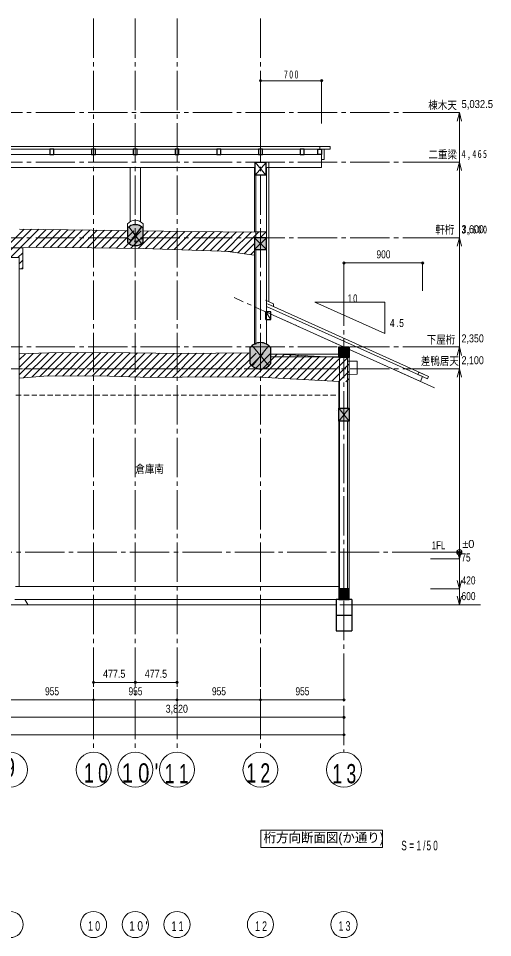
# Model space of a CAD drawing. Units: millimetres at full size, sheet at 1:50. Extents: x -10482 to 4200, y -3575 to 6947.
# Drawn here: x -1226 to 4200, y -3575 to 6947 of the extents above; entities that cross this region are included whole.
import ezdxf
from ezdxf.enums import TextEntityAlignment as Align

# ---------------------------------------------------------------- set-up
doc = ezdxf.new("R2010")
doc.units = ezdxf.units.MM
doc.header["$LTSCALE"] = 50
doc.header["$PDMODE"] = 32
doc.header["$PDSIZE"] = 25
doc.linetypes.add('CHAIN2', pattern=[12, 9, -1, 1, -1])
doc.linetypes.add('DASHED1', pattern=[1.8, 1.2, -0.6])
for name, color, linetype, lineweight in [('1-D_寸法', 4, 'Continuous', 9), ('1-E_文字', 4, 'Continuous', 9), ('1-F_補助線', 4, 'Continuous', 9), ('2-0_境界線', 253, 'CHAIN2', 9), ('2-1_工作物', 7, 'Continuous', 18), ('2-2_舗装', 3, 'Continuous', 25), ('2-3_植栽', 6, 'Continuous', 20), ('2-4_仕上げ', 5, 'Continuous', 15), ('2-C_ハッチ', 253, 'Continuous', 9), ('2-D_寸法', 4, 'Continuous', 9), ('2-E_文字', 3, 'Continuous', 9)]:
    doc.layers.add(name, color=color, linetype=linetype, lineweight=lineweight)
doc.layers.add('2-B_敷地外要素', color=8, linetype='Continuous')
doc.styles.add('ＭＳ ゴシック', font='')
doc.styles.add('ＭＳ Ｐゴシック', font='')
doc.styles.get('ＭＳ ゴシック').set_extended_font_data('MS Gothic')
doc.styles.get('ＭＳ Ｐゴシック').set_extended_font_data('MS PGothic')

# ---------------------------------------------------------------- blocks, each defined once
blk = doc.blocks.new('9')
at = {"layer": '1-E_文字'}
blk.add_circle((0.7, 21.53), 100, dxfattribs=at)
at = {"layer": '1-E_文字', "color": 3, "style": 'ＭＳ Ｐゴシック', "width": 0.75}
blk.add_text('9', height=110, dxfattribs=at).set_placement((-31.32, -53.47), align=Align.BOTTOM_LEFT)
blk = doc.blocks.new('10')
at = {"layer": '1-E_文字'}
blk.add_circle((-3.05, 21.53), 100, dxfattribs=at)
at = {"layer": '1-E_文字', "color": 3, "insert": (-57.57, -53.47), "char_height": 110, "attachment_point": 7, "style": 'ＭＳ Ｐゴシック'}
blk.add_mtext('\\T1.44;\\W0.7;10', dxfattribs=at)
blk = doc.blocks.new("10'")
at = {"layer": '1-E_文字'}
blk.add_circle((0.67, 3.71), 100, dxfattribs=at)
at = {"layer": '1-E_文字', "color": 3, "insert": (-76.34, -71.3), "char_height": 110, "attachment_point": 7, "style": 'ＭＳ Ｐゴシック'}
blk.add_mtext("\\T1.46;\\W0.8;10'", dxfattribs=at)
blk = doc.blocks.new('11s')
at = {"layer": '1-F_補助線'}
blk.add_circle((1.43, 77.07), 100, dxfattribs=at)
at = {"layer": '1-F_補助線', "color": 3, "insert": (-68.75, 0), "char_height": 110, "attachment_point": 7, "style": 'ＭＳ Ｐゴシック'}
blk.add_mtext('\\T1.44;\\W0.7;11', dxfattribs=at)
blk = doc.blocks.new('12')
at = {"layer": '1-E_文字'}
blk.add_circle((3.64, 21.04), 100, dxfattribs=at)
at = {"layer": '1-E_文字', "color": 3, "insert": (-77.65, -52.01), "char_height": 110, "attachment_point": 7, "style": 'ＭＳ Ｐゴシック'}
blk.add_mtext('\\T1.44;\\W0.7;12', dxfattribs=at)
blk = doc.blocks.new('13')
at = {"layer": '1-E_文字'}
blk.add_circle((-0.12, 22.55), 100, dxfattribs=at)
at = {"layer": '1-E_文字', "color": 3, "insert": (-66.38, -56.53), "char_height": 110, "attachment_point": 7, "style": 'ＭＳ Ｐゴシック'}
blk.add_mtext('\\T1.44;\\W0.7;13', dxfattribs=at)

msp = doc.modelspace()

# ---------------------------------------------------------------- hatches: boundary and pattern name
at = {"layer": '2-B_敷地外要素'}
for points in [[(201.32, 4544.89, 0.45142), (21.32, 4544.89)], [(21.32, 4386.14, 0.45142), (201.32, 4386.14)], [(1663.82, 3175.51, 0.5), (1423.82, 3175.51)], [(1423.82, 2995.51, 0.5), (1663.82, 2995.51)]]:
    msp.add_hatch(color=256, dxfattribs=at).paths.add_polyline_path(points)

# ---------------------------------------------------------------- linework, layer by layer
at = {"layer": '1-D_寸法'}
for p, q in [((-366.18, -653.48), (111.32, -653.48)), ((111.32, -653.48), (588.82, -653.48)), ((-1321.18, -853.48), (-366.18, -853.48)), ((-366.18, -853.48), (588.82, -853.48)), ((588.82, -853.48), (1543.82, -853.48)), ((1543.82, -853.48), (2498.82, -853.48)), ((-1321.18, -1053.48), (2498.82, -1053.48)), ((-8961.18, -1253.48), (2498.82, -1253.48))]:
    msp.add_line(p, q, dxfattribs=at)
at = {"layer": '2-0_境界線'}
for p, q in [((-366.18, 6946.79), (-366.18, -1453.48)), ((111.32, 6946.79), (111.32, -1453.48)), ((588.82, 6946.79), (588.82, -1453.48)), ((1543.82, 6946.79), (1543.82, -1453.48)), ((3621.48, 5868.01), (-10075.73, 5868.01)), ((3621.48, 5300.51), (-10075.73, 5300.51)), ((3621.48, 4435.51), (-10075.73, 4435.51)), ((2498.82, 3878.61), (2498.82, -1453.48)), ((3534.85, 2719.3), (1241.82, 3751.16)), ((3621.48, 3185.51), (-10075.73, 3185.51)), ((3621.48, 2935.51), (-10075.73, 2935.51)), ((3500.59, 835.51), (-10075.73, 835.51)), ((3500.59, 235.51), (-10009.19, 235.51))]:
    msp.add_line(p, q, dxfattribs=at)
at = {"layer": '2-1_工作物'}
for p, q in [((2408.82, 235.51), (-10482.16, 235.51)), ((2588.82, 235.51), (4060.71, 235.51))]:
    msp.add_line(p, q, dxfattribs=at)
at = {"layer": '2-2_舗装'}
for p, q in [((21.32, 4544.89), (21.32, 4386.14)), ((201.32, 4386.14), (201.32, 4544.89)), ((1603.82, 3498.26), (1603.82, 3588.26)), ((1663.82, 3588.26), (1603.82, 3588.26)), ((1663.82, 3498.26), (1663.82, 3588.26)), ((1603.82, 3498.26), (1663.82, 3498.26)), ((1423.82, 3175.51), (1423.82, 2995.51)), ((1663.82, 2995.51), (1663.82, 3175.51)), ((2438.82, 2485.51), (2558.82, 2485.51)), ((2558.82, 2485.51), (2558.82, 2335.51)), ((2588.82, 295.51), (2408.82, 295.51)), ((2408.82, 295.51), (2408.82, -64.49)), ((2588.82, 295.51), (2588.82, -64.49)), ((2408.82, 115.51), (2588.82, 115.51)), ((2408.82, -64.49), (2588.82, -64.49))]:
    msp.add_line(p, q, dxfattribs=at)
at = {"layer": '2-2_舗装', "color": 6, "lineweight": 20}
for p, q in [((3344.1, 2870.93), (3453.53, 2821.69)), ((3453.53, 2821.69), (3465.84, 2849.05))]:
    msp.add_line(p, q, dxfattribs=at)
for points in [[(2221.32, 5450.51), (2341.32, 5450.51), (2341.32, 5480.51), (2221.32, 5480.51)], [(2243.82, 5450.51), (2243.82, 5330.51), (2273.82, 5330.51), (2273.82, 5450.51)]]:
    msp.add_lwpolyline(points, close=True, dxfattribs=at)
at = {"layer": '2-2_舗装'}
for points in [[(-866.18, 5390.51), (-821.18, 5390.51), (-821.18, 5450.51), (-866.18, 5450.51)], [(-388.68, 5390.51), (-343.68, 5390.51), (-343.68, 5450.51), (-388.68, 5450.51)], [(88.82, 5390.51), (133.82, 5390.51), (133.82, 5450.51), (88.82, 5450.51)], [(566.32, 5390.51), (611.32, 5390.51), (611.32, 5450.51), (566.32, 5450.51)], [(1043.82, 5390.51), (1088.82, 5390.51), (1088.82, 5450.51), (1043.82, 5450.51)], [(1521.32, 5390.51), (1566.32, 5390.51), (1566.32, 5450.51), (1521.32, 5450.51)], [(1998.82, 5390.51), (2043.82, 5390.51), (2043.82, 5450.51), (1998.82, 5450.51)], [(2243.82, 5390.51), (2198.82, 5390.51), (2198.82, 5450.51), (2243.82, 5450.51)], [(1483.82, 5300.51), (1603.82, 5300.51), (1603.82, 5150.51), (1483.82, 5150.51)], [(1611.32, 4435.51), (1476.32, 4435.51), (1476.32, 4300.51), (1611.32, 4300.51)], [(2438.82, 3185.51), (2558.82, 3185.51), (2558.82, 3065.51), (2438.82, 3065.51)], [(2558.82, 415.51), (2438.82, 415.51), (2438.82, 295.51), (2558.82, 295.51)]]:
    msp.add_lwpolyline(points, close=True, dxfattribs=at)
at = {"layer": '2-2_舗装', "color": 6, "lineweight": 20}
msp.add_lwpolyline([(3465.84, 2849.05), (3356.41, 2898.29), (3344.1, 2870.93)], dxfattribs=at)
at = {"layer": '2-2_舗装'}
msp.add_lwpolyline([(2558.82, 2335.51), (2438.82, 2335.51), (2438.82, 2485.51)], dxfattribs=at)
for centre, radius, start, end in [((111.32, 4465.51), 120, 41.40962, 138.59038), ((111.32, 4465.51), 120, 221.40962, 318.59038), ((1543.82, 3085.51), 150, 36.8699, 143.1301), ((1543.82, 3085.51), 150, 216.8699, 323.1301)]:
    msp.add_arc(centre, radius, start, end, dxfattribs=at)
at = {"layer": '2-3_植栽'}
for p, q in [((2243.82, 5480.51), (-8706.18, 5480.51)), ((2243.82, 5450.51), (-8706.18, 5450.51)), ((1641.32, 5300.51), (1641.32, 3702.98)), ((1491.32, 5150.51), (1491.32, 4435.51)), ((1491.32, 4300.51), (1491.32, 3213.26)), ((3411.13, 2873.67), (1623.63, 3678.04)), ((2438.82, 3071.94), (1655.62, 3071.94)), ((2448.82, 3065.51), (2448.82, 2485.51)), ((2540.82, 2485.51), (2540.82, 3065.51)), ((2448.82, 2335.51), (2448.82, 415.51)), ((2540.82, 415.51), (2540.82, 2335.51))]:
    msp.add_line(p, q, dxfattribs=at)
msp.add_lwpolyline([(1601.32, 3720.98), (1693.82, 3679.35), (1693.82, 3646.46)], dxfattribs=at)
at = {"layer": '2-4_仕上げ'}
for p, q in [((2243.82, 5390.51), (-8706.18, 5390.51)), ((1483.82, 5240.51), (-7946.18, 5240.51)), ((51.32, 5240.51), (51.32, 4619.44)), ((171.32, 5240.51), (171.32, 4619.44)), ((1476.32, 5240.51), (1476.32, 4504.5)), ((1611.32, 5240.51), (1611.32, 3219.47)), ((-656.6, 4527.2), (-1214.27, 4535.52)), ((-107.17, 4518.87), (-656.6, 4527.2)), ((21.32, 4594.89), (21.32, 4436.14)), ((201.32, 4594.89), (201.32, 4436.14)), ((21.32, 4516.82), (-107.17, 4518.87)), ((674.68, 4506.39), (201.32, 4513.95)), ((1113.84, 4502.05), (674.68, 4506.39)), ((-1171.17, 4319.52), (-1479.64, 4319.52)), ((-659.63, 4325.68), (-1175.71, 4319.52)), ((-1175.71, 4286.05), (-1175.71, 4319.52)), ((-659.63, 4325.68), (-110.3, 4317.35)), ((-110.3, 4317.35), (201.32, 4312.38)), ((-1217.17, 4209.43), (-1426.18, 4209.43)), ((-1217.17, 4079.6), (-1217.17, 4209.43)), ((-1175.71, 4293.12), (-1175.71, 4079.6)), ((1205.49, 4277.51), (201.32, 4312.38)), ((1471.09, 4238.28), (1170.76, 4278.71)), ((1205.49, 4277.51), (1254.69, 4267.41)), ((1476.32, 4300.51), (1476.32, 3213.26)), ((-1216.18, 445.51), (-1216.18, 4079.6)), ((3398.82, 2846.31), (1611.32, 3650.68)), ((3374.2, 2791.59), (1611.32, 3584.89)), ((-1216.18, 3106.33), (-882.21, 3118.82)), ((-882.21, 3118.82), (-243.97, 3121.62)), ((644.96, 3110.27), (-243.97, 3121.62)), ((644.99, 3112.54), (1423.82, 3118.05)), ((1663.82, 3107.5), (2438.97, 3065.51)), ((2438.82, 3101.94), (1663.82, 3101.94)), ((2558.82, 3065.51), (2558.82, 415.51)), ((-1214.2, 2826.84), (-935.32, 2852)), ((-935.32, 2852), (-297.09, 2854.81)), ((-297.09, 2854.81), (282.76, 2834.7)), ((646.93, 2838.47), (1465.82, 2844.27)), ((1465.82, 2844.27), (2446.68, 2791.14)), ((2549.08, 2872.34), (2650.38, 2873.05)), ((3398.82, 2846.31), (3374.2, 2791.59)), ((3398.82, 2846.31), (3374.2, 2791.59)), ((646.93, 2838.47), (282.76, 2834.7)), ((2438.82, 2791.57), (2438.82, 415.51)), ((2412.05, 2455.23), (2412.05, 2455.41)), ((2438.82, 445.51), (-1261.18, 445.51)), ((2438.82, 295.51), (-1267.89, 295.51)), ((-1117.89, 237.32), (-1154.26, 295.51))]:
    msp.add_line(p, q, dxfattribs=at)
at = {"layer": '2-4_仕上げ', "linetype": 'DASHED1'}
for p, q in [((-1253.68, 2935.51), (2448.82, 2935.51)), ((-1253.68, 2635.51), (2446.68, 2635.51))]:
    msp.add_line(p, q, dxfattribs=at)
at = {"layer": '2-4_仕上げ'}
for points in [[(2243.82, 5390.51), (2243.82, 5240.51), (1603.82, 5240.51)], [(1113.84, 4502.05), (1269.17, 4500.35), (1472.53, 4504.5), (1611.32, 4504.5)], [(-1221.36, 4079.6), (-1216.18, 4079.6), (-1175.71, 4079.6)], [(2650.38, 2873.05), (2649.32, 3023.05), (2548.94, 3022.34)]]:
    msp.add_lwpolyline(points, dxfattribs=at)
msp.add_arc((111.32, 4515.51), 120, 41.40962, 138.59038, dxfattribs=at)
at = {"layer": '2-4_仕上げ', "linetype": 'DASHED1'}
msp.add_arc((111.32, 4515.51), 120, 221.40962, 318.59038, dxfattribs=at)
at = {"layer": '2-B_敷地外要素'}
for points in [[(21.32, 4544.89), (21.32, 4386.14), (201.32, 4544.89), (201.32, 4386.14)], [(1476.32, 4435.51), (1476.32, 4300.51), (1611.32, 4435.51), (1611.32, 4300.51)], [(1423.82, 3175.51), (1423.82, 2995.51), (1663.82, 3175.51), (1663.82, 2995.51)], [(2438.82, 3065.51), (2438.82, 3185.51), (2558.82, 3065.51), (2558.82, 3185.51)], [(2438.82, 2335.51), (2438.82, 2485.51), (2558.82, 2335.51), (2558.82, 2485.51)], [(2558.82, 415.51), (2438.82, 415.51), (2558.82, 295.51), (2438.82, 295.51)]]:
    msp.add_solid(points, dxfattribs=at)
at = {"layer": '2-C_ハッチ'}
for p, q in [((1483.82, 5300.51), (1603.82, 5150.51)), ((1603.82, 5291.73), (1483.82, 5150.51)), ((-1583.5, 4111.74), (-1160.52, 4534.72)), ((-1400.96, 4209.43), (-1076.92, 4533.47)), ((-1316.11, 4209.43), (-993.31, 4532.22)), ((-1108.21, 4332.47), (-909.71, 4530.97)), ((-1024.62, 4331.21), (-826.1, 4529.73)), ((-941.04, 4329.94), (-742.5, 4528.48)), ((-857.45, 4328.67), (-658.89, 4527.23)), ((-773.86, 4327.41), (-575.31, 4525.96)), ((-690.28, 4326.14), (-491.72, 4524.7)), ((183.32, 4561.51), (39.32, 4369.51)), ((39.32, 4561.51), (183.32, 4369.51)), ((184.91, 4561.51), (40.91, 4369.51)), ((-606.69, 4324.87), (-408.13, 4523.43)), ((-523.1, 4323.61), (-324.55, 4522.16)), ((-439.52, 4322.34), (-240.96, 4520.9)), ((-355.93, 4321.07), (-157.37, 4519.63)), ((-272.34, 4319.81), (-73.81, 4518.34)), ((-188.76, 4318.54), (9.71, 4517.01)), ((-105.17, 4317.28), (93.23, 4515.67)), ((-21.59, 4316.01), (176.75, 4514.34)), ((62, 4314.74), (260.27, 4513.01)), ((145.59, 4313.48), (343.79, 4511.68)), ((228.4, 4311.44), (427.31, 4510.34)), ((310.41, 4308.59), (510.83, 4509.01)), ((392.41, 4305.74), (594.35, 4507.68)), ((474.42, 4302.9), (677.89, 4506.36)), ((556.42, 4300.05), (761.91, 4505.53)), ((638.43, 4297.2), (845.93, 4504.7)), ((720.43, 4294.35), (929.95, 4503.87)), ((802.44, 4291.5), (1013.97, 4503.04)), ((884.44, 4288.66), (1097.99, 4502.2)), ((966.45, 4285.81), (1185.14, 4504.5)), ((1048.45, 4282.96), (1269.99, 4504.5)), ((1130.46, 4280.11), (1354.84, 4504.5)), ((1208.79, 4273.59), (1439.69, 4504.5)), ((1283.58, 4263.53), (1524.55, 4504.5)), ((1476.32, 4435.51), (1611.32, 4300.51)), ((1611.32, 4435.51), (1476.32, 4300.51)), ((1540.42, 4435.51), (1609.4, 4504.5)), ((1358.36, 4253.46), (1476.32, 4371.42)), ((-1231.25, 4209.43), (-1175.71, 4264.97)), ((1433.15, 4243.39), (1476.32, 4286.56)), ((-1217.17, 4138.66), (-1175.71, 4180.12)), ((-1191.38, 4079.6), (-1175.71, 4095.26)), ((1663.82, 3498.26), (1603.82, 3588.26)), ((1444.68, 3205.6), (1642.96, 2966.3)), ((1645.15, 3205.6), (1446.87, 2966.3)), ((2438.82, 3185.51), (2558.82, 3065.51)), ((2558.82, 3185.51), (2438.82, 3065.51)), ((-1216.18, 2866.85), (-967.4, 3115.63)), ((-1216.18, 2951.71), (-1055.55, 3112.34)), ((-1216.18, 3036.56), (-1143.7, 3109.04)), ((-1167.09, 2831.09), (-879.35, 3118.83)), ((-1073.82, 2839.51), (-794.13, 3119.2)), ((-980.56, 2847.92), (-708.9, 3119.58)), ((-891.43, 2852.19), (-623.67, 3119.95)), ((-806.2, 2852.57), (-538.45, 3120.33)), ((-720.98, 2852.94), (-453.22, 3120.7)), ((-635.75, 2853.32), (-367.99, 3121.08)), ((-550.52, 2853.69), (-282.76, 3121.45)), ((-465.29, 2854.07), (-198.32, 3121.04)), ((-380.07, 2854.44), (-114.54, 3119.97)), ((-294.92, 2854.73), (-30.76, 3118.9)), ((-212.91, 2851.89), (53.02, 3117.83)), ((-130.91, 2849.04), (136.81, 3116.76)), ((-48.9, 2846.2), (220.59, 3115.69)), ((33.11, 2843.36), (304.37, 3114.62)), ((115.12, 2840.51), (388.16, 3113.55)), ((197.13, 2837.67), (471.94, 3112.48)), ((279.14, 2834.83), (556.22, 3111.91)), ((364.72, 2835.55), (641.68, 3112.51)), ((450.46, 2836.44), (727.14, 3113.12)), ((536.2, 2837.32), (812.6, 3113.72)), ((621.94, 2838.21), (898.05, 3114.33)), ((707.48, 2838.9), (983.51, 3114.93)), ((792.94, 2839.51), (1068.97, 3115.54)), ((878.39, 2840.11), (1154.43, 3116.14)), ((963.85, 2840.72), (1239.89, 3116.75)), ((1049.31, 2841.32), (1325.34, 3117.35)), ((1134.77, 2841.93), (1410.8, 3117.96)), ((1220.23, 2842.53), (1494.38, 3116.68)), ((1305.68, 2843.14), (1574.87, 3112.32)), ((1391.14, 2843.74), (1655.36, 3107.96)), ((1475.97, 2843.72), (1735.86, 3103.6)), ((1556.47, 2839.36), (1816.35, 3099.24)), ((1636.96, 2835), (1896.84, 3094.88)), ((1717.45, 2830.64), (1977.33, 3090.52)), ((1797.94, 2826.28), (2057.83, 3086.16)), ((1878.44, 2821.92), (2138.32, 3081.8)), ((1958.93, 2817.56), (2218.81, 3077.44)), ((2039.42, 2813.2), (2299.3, 3073.08)), ((2119.91, 2808.84), (2379.79, 3068.72)), ((2200.41, 2804.48), (2460.29, 3064.36)), ((2280.9, 2800.12), (2540.78, 3060)), ((2361.39, 2795.76), (2558.82, 2993.18)), ((2441.88, 2791.4), (2558.82, 2908.33)), ((2522.38, 2787.03), (2558.82, 2823.48)), ((2438.82, 2485.51), (2558.82, 2335.51)), ((2558.82, 2485.51), (2438.82, 2335.51)), ((2438.82, 415.51), (2558.82, 295.51)), ((2558.82, 415.51), (2438.82, 295.51))]:
    msp.add_line(p, q, dxfattribs=at)
at = {"layer": '2-D_寸法'}
for p, q in [((1543.82, 6233.29), (1543.82, 5744.34)), ((1543.82, 6233.29), (2243.82, 6233.29)), ((2243.82, 6233.29), (2243.82, 5744.34)), ((3819.64, 5868.01), (3509.68, 5868.01)), ((3819.64, 5868.01), (3793.76, 5771.42)), ((3819.64, 5868.01), (3845.52, 5771.42)), ((3819.64, 835.51), (3819.64, 5868.01)), ((3819.64, 5300.51), (3509.68, 5300.51)), ((3819.64, 5300.51), (3793.76, 5203.92)), ((3819.64, 5300.51), (3845.52, 5203.92)), ((3819.64, 835.51), (3819.64, 5300.51)), ((3819.64, 4435.51), (3359.22, 4435.51)), ((3819.64, 4435.51), (3359.22, 4435.51)), ((3819.64, 4435.51), (3793.76, 4338.92)), ((3819.64, 4435.51), (3793.76, 4338.92)), ((3819.64, 4435.51), (3845.52, 4338.92)), ((3819.64, 835.51), (3819.64, 4435.51)), ((3819.64, 4435.51), (3845.52, 4338.92)), ((3819.64, 835.51), (3819.64, 4435.51)), ((2498.82, 4148.05), (2498.82, 3827.19)), ((2498.82, 4148.05), (3398.82, 4148.05)), ((3398.82, 4148.05), (3398.82, 3827.19)), ((3819.64, 3185.51), (3415.48, 3185.51)), ((3819.64, 3185.51), (3793.76, 3088.92)), ((3819.64, 3185.51), (3845.52, 3088.92)), ((3819.64, 835.51), (3819.64, 3185.51)), ((3819.64, 2935.51), (3359.22, 2935.51)), ((3819.64, 2935.51), (3793.76, 2838.92)), ((3819.64, 2935.51), (3845.52, 2838.92)), ((3819.64, 835.51), (3819.64, 2935.51)), ((3819.64, 760.51), (3793.76, 857.11)), ((3819.64, 760.51), (3845.52, 857.11)), ((3819.64, 835.51), (3359.22, 835.51)), ((3819.64, 835.51), (3359.22, 835.51)), ((3819.64, 835.51), (3415.48, 835.51)), ((3819.64, 835.51), (3490.86, 835.51)), ((3819.64, 760.51), (3490.86, 760.51)), ((3819.64, 835.51), (3509.68, 835.51)), ((3819.64, 835.51), (3509.68, 835.51)), ((3819.64, 835.51), (3819.64, 415.51)), ((3819.64, 835.51), (3819.64, 235.51)), ((3819.64, 835.51), (3819.64, 760.51)), ((3819.64, 415.51), (3793.76, 512.11)), ((3819.64, 415.51), (3845.52, 512.11)), ((3819.64, 415.51), (3490.86, 415.51)), ((3819.64, 235.51), (3793.76, 332.11)), ((3819.64, 235.51), (3845.52, 332.11)), ((3819.64, 235.51), (3490.86, 235.51)), ((-366.18, -853.48), (-366.18, -729.48)), ((588.82, -853.48), (588.82, -729.48)), ((1543.82, -853.48), (1543.82, -729.48)), ((2498.82, -853.48), (2498.82, -729.48)), ((2498.82, -1253.48), (2498.82, -1162.47))]:
    msp.add_line(p, q, dxfattribs=at)
msp.add_circle((3819.64, 835.51), 30, dxfattribs=at)
for p in [(1543.82, 6233.29), (2243.82, 6233.29), (2498.82, 4148.05), (3398.82, 4148.05), (3819.64, 835.51), (-366.18, -653.48), (111.32, -653.48), (588.82, -653.48), (-366.18, -853.48), (588.82, -853.48), (1543.82, -853.48), (2498.82, -853.48), (2498.82, -1053.48), (2498.82, -1253.48)]:
    msp.add_point(p, dxfattribs=at)
at = {"layer": '2-E_文字', "color": 4}
for p, q in [((2165.85, 3698.62), (2965.85, 3338.62)), ((2165.85, 3698.62), (2965.85, 3698.62)), ((2965.85, 3698.62), (2965.85, 3338.62))]:
    msp.add_line(p, q, dxfattribs=at)
msp.add_lwpolyline([(2940.25, -2544.7), (2940.25, -2344.7), (1549.36, -2344.7), (1549.36, -2544.7)], close=True, dxfattribs=at)
for centre in [(-1321.18, -3425), (-366.18, -3425), (111.32, -3425), (588.82, -3425), (1543.82, -3425), (2498.82, -3425)]:
    msp.add_circle(centre, 150, dxfattribs=at)

# ---------------------------------------------------------------- block references
at = {"layer": '2-E_文字', "xscale": 2, "yscale": 2}
for name, p in [('9', (-1322.57, -1696.54)), ('10', (-360.07, -1696.54)), ("10'", (109.97, -1660.89)), ('11s', (585.96, -1807.61)), ('12', (1536.54, -1695.56)), ('13', (2499.05, -1698.57))]:
    msp.add_blockref(name, p, dxfattribs=at)

# ---------------------------------------------------------------- texts
at = {"layer": '2-3_植栽', "color": 3, "style": 'ＭＳ Ｐゴシック', "width": 0.85}
msp.add_text('倉庫南', height=91.64, dxfattribs=at).set_placement((111.32, 1716.2), align=Align.BOTTOM_LEFT)
at = {"layer": '2-D_寸法', "color": 3, "style": 'ＭＳ Ｐゴシック'}
for s, width, p in [('5,032.5', 0.9, (3844.64, 5893.01)), ('3,600', 0.85, (3844.64, 4460.51)), ('900', 0.8, (2871.32, 4173.05)), ('2,350', 0.85, (3844.64, 3210.51)), ('2,100', 0.85, (3844.64, 2960.51)), ('75', 0.8, (3841.56, 703.13)), ('420', 0.8, (3844.64, 440.51)), ('600', 0.8, (3844.64, 260.51)), ('477.5', 0.85, (-257.43, -628.48)), ('477.5', 0.85, (220.07, -628.48)), ('955', 0.8, (-921.18, -828.48)), ('955', 0.8, (33.82, -828.48)), ('955', 0.8, (988.82, -828.48)), ('955', 0.8, (1943.82, -828.48)), ('3,820', 0.85, (458.82, -1028.48))]:
    msp.add_text(s, height=91.64, dxfattribs=dict(at, width=width)).set_placement(p, align=Align.BOTTOM_LEFT)
at = {"layer": '2-D_寸法', "color": 3, "char_height": 91.64, "attachment_point": 7, "style": 'ＭＳ ゴシック'}
for s, insert in [('\\T1.33;\\W0.7;700', (1811.32, 6258.29)), ('\\T1.34;\\W0.7;4,465', (3844.64, 5325.51)), ('\\T1.34;\\W0.7;3,600', (3844.64, 4460.51))]:
    msp.add_mtext(s, dxfattribs=dict(at, insert=insert))
at = {"layer": '2-E_文字', "style": 'ＭＳ Ｐゴシック'}
for s, height, width, p in [('棟木天', 91.64, 0.85, (3463.96, 5879.85)), ('二重梁', 91.64, 0.85, (3465.56, 5314.68)), ('軒桁', 91.64, 0.85, (3544.58, 4454.56)), ('下屋桁', 91.64, 0.85, (3446.69, 3196.6)), ('差鴨居天', 91.64, 0.85, (3378, 2952.11)), ('1FL', 91.64, 0.75, (3504.03, 842.64)), ('±0', 91.64, 1.05, (3852.48, 857.66)), ('桁方向断面図(か通り)', 110, 0.95, (1580.14, -2517.43))]:
    msp.add_text(s, height=height, dxfattribs=dict(at, width=width)).set_placement(p, align=Align.BOTTOM_LEFT)
at = {"layer": '2-E_文字', "attachment_point": 7, "style": 'ＭＳ Ｐゴシック'}
for s, insert, char_height in [('\\T1.32;\\W0.65;10', (2540.88, 3694.14), 91.64), ('\\T1.33;\\W0.8;4.5', (3024.92, 3412.97), 91.64), ('\\T1.48;\\W0.65;S=1/50', (3155.51, -2577.64), 110), ('\\T1.44;\\W0.7;10', (-428.3, -3498.37), 110), ("\\T1.46;\\W0.8;10'", (41.7, -3498.37), 110), ('\\T1.44;\\W0.7;11', (526.7, -3498.37), 110), ('\\T1.44;\\W0.7;12', (1481.7, -3498.37), 110), ('\\T1.44;\\W0.7;13', (2436.7, -3498.37), 110)]:
    msp.add_mtext(s, dxfattribs=dict(at, insert=insert, char_height=char_height))

doc.saveas('drawing.dxf')
